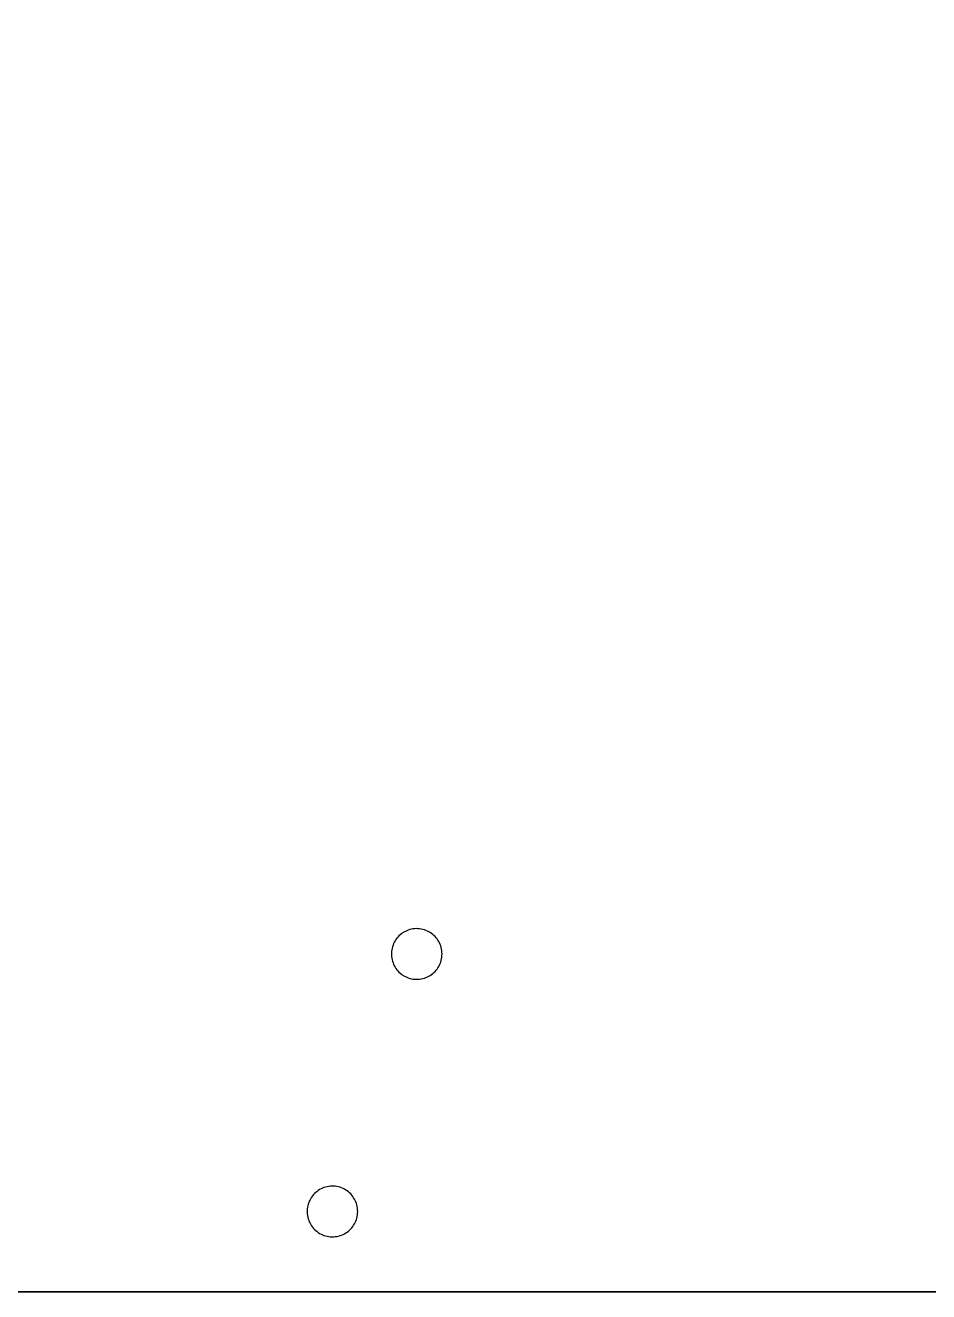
# Model space of a CAD drawing. Header units: metres. Extents: x 0 to 978, y 0 to 1152.
# Drawn here: x 292.9 to 354.5, y 0 to 86.4 of the extents above; entities that cross this region are included whole.
import ezdxf

# ---------------------------------------------------------------- set-up
doc = ezdxf.new("R2010")
doc.units = ezdxf.units.M

msp = doc.modelspace()

# ---------------------------------------------------------------- linework, layer by layer
for points in [[(291.84, 0), (307.2, 0), (322.56, 0), (337.92, 0), (353.28, 0), (368.64, 0), (384, 0), (399.36, 0), (414.72, 0), (414.72, 15.36), (414.72, 30.72), (414.72, 46.08), (414.72, 61.44), (414.72, 76.8), (414.72, 92.16), (414.72, 107.52), (414.72, 122.88), (414.72, 138.24), (414.72, 153.6), (414.72, 168.96), (414.72, 184.32)], [(291.84, 0), (307.2, 0), (322.56, 0), (337.92, 0), (353.28, 0), (368.64, 0), (384, 0), (399.36, 0), (414.72, 0), (414.72, 15.36), (414.72, 30.72), (414.72, 46.08), (414.72, 61.44), (414.72, 76.8), (414.72, 92.16), (414.72, 107.52), (414.72, 122.88), (414.72, 138.24), (414.72, 153.6), (414.72, 168.96), (414.72, 184.32)], [(291.84, 0), (307.2, 0), (322.56, 0), (337.92, 0), (353.28, 0), (368.64, 0), (384, 0), (399.36, 0), (414.72, 0), (414.72, 15.36), (414.72, 30.72), (414.72, 46.08), (414.72, 61.44), (414.72, 76.8), (414.72, 92.16), (414.72, 107.52), (414.72, 122.88), (414.72, 138.24), (414.72, 153.6), (414.72, 168.96), (414.72, 184.32)], [(291.84, 0), (307.2, 0), (322.56, 0), (337.92, 0), (353.28, 0), (368.64, 0), (384, 0), (399.36, 0), (414.72, 0), (414.72, 15.36), (414.72, 30.72), (414.72, 46.08), (414.72, 61.44), (414.72, 76.8), (414.72, 92.16), (414.72, 107.52), (414.72, 122.88), (414.72, 138.24), (414.72, 153.6), (414.72, 168.96), (414.72, 184.32)], [(291.84, 0), (307.2, 0), (322.56, 0), (337.92, 0), (353.28, 0), (368.64, 0), (384, 0), (399.36, 0), (414.72, 0), (414.72, 15.36), (414.72, 30.72), (414.72, 46.08), (414.72, 61.44), (414.72, 76.8), (414.72, 92.16), (414.72, 107.52), (414.72, 122.88), (414.72, 138.24), (414.72, 153.6), (414.72, 168.96), (414.72, 184.32)], [(291.84, 0), (307.2, 0), (322.56, 0), (337.92, 0), (353.28, 0), (368.64, 0), (384, 0), (399.36, 0), (414.72, 0), (414.72, 15.36), (414.72, 30.72), (414.72, 46.08), (414.72, 61.44), (414.72, 76.8), (414.72, 92.16), (414.72, 107.52), (414.72, 122.88), (414.72, 138.24), (414.72, 153.6), (414.72, 168.96), (414.72, 184.32)], [(414.72, 176.64), (414.72, 161.28), (414.72, 145.92), (414.72, 130.56), (414.72, 115.2), (414.72, 99.84), (414.72, 84.48), (414.72, 69.12), (414.72, 53.76), (414.72, 38.4), (414.72, 23.04), (414.72, 7.68), (407.04, 0), (391.68, 0), (376.32, 0), (360.96, 0), (345.6, 0), (330.24, 0), (314.88, 0), (299.52, 0), (284.16, 0)], [(414.72, 176.64), (414.72, 161.28), (414.72, 145.92), (414.72, 130.56), (414.72, 115.2), (414.72, 99.84), (414.72, 84.48), (414.72, 69.12), (414.72, 53.76), (414.72, 38.4), (414.72, 23.04), (414.72, 7.68), (407.04, 0), (391.68, 0), (376.32, 0), (360.96, 0), (345.6, 0), (330.24, 0), (314.88, 0), (299.52, 0), (284.16, 0)], [(414.72, 176.64), (414.72, 161.28), (414.72, 145.92), (414.72, 130.56), (414.72, 115.2), (414.72, 99.84), (414.72, 84.48), (414.72, 69.12), (414.72, 53.76), (414.72, 38.4), (414.72, 23.04), (414.72, 7.68), (407.04, 0), (391.68, 0), (376.32, 0), (360.96, 0), (345.6, 0), (330.24, 0), (314.88, 0), (299.52, 0), (284.16, 0)], [(414.72, 176.64), (414.72, 161.28), (414.72, 145.92), (414.72, 130.56), (414.72, 115.2), (414.72, 99.84), (414.72, 84.48), (414.72, 69.12), (414.72, 53.76), (414.72, 38.4), (414.72, 23.04), (414.72, 7.68), (407.04, 0), (391.68, 0), (376.32, 0), (360.96, 0), (345.6, 0), (330.24, 0), (314.88, 0), (299.52, 0), (284.16, 0)], [(284.16, 0), (299.52, 0), (314.88, 0), (330.24, 0), (345.6, 0), (360.96, 0), (376.32, 0), (391.68, 0), (407.04, 0), (414.72, 7.68), (414.72, 23.04), (414.72, 38.4), (414.72, 53.76), (414.72, 69.12), (414.72, 84.48), (414.72, 99.84), (414.72, 115.2), (414.72, 130.56), (414.72, 145.92), (414.72, 161.28), (414.72, 176.64)], [(284.16, 0), (299.52, 0), (314.88, 0), (330.24, 0), (345.6, 0), (360.96, 0), (376.32, 0), (391.68, 0), (407.04, 0), (414.72, 7.68), (414.72, 23.04), (414.72, 38.4), (414.72, 53.76), (414.72, 69.12), (414.72, 84.48), (414.72, 99.84), (414.72, 115.2), (414.72, 130.56), (414.72, 145.92), (414.72, 161.28), (414.72, 176.64)], [(414.72, 176.64), (414.72, 161.28), (414.72, 145.92), (414.72, 130.56), (414.72, 115.2), (414.72, 99.84), (414.72, 84.48), (414.72, 69.12), (414.72, 53.76), (414.72, 38.4), (414.72, 23.04), (414.72, 7.68), (407.04, 0), (391.68, 0), (376.32, 0), (360.96, 0), (345.6, 0), (330.24, 0), (314.88, 0), (299.52, 0), (284.16, 0)], [(414.72, 176.64), (414.72, 161.28), (414.72, 145.92), (414.72, 130.56), (414.72, 115.2), (414.72, 99.84), (414.72, 84.48), (414.72, 69.12), (414.72, 53.76), (414.72, 38.4), (414.72, 23.04), (414.72, 7.68), (407.04, 0), (391.68, 0), (376.32, 0), (360.96, 0), (345.6, 0), (330.24, 0), (314.88, 0), (299.52, 0), (284.16, 0)], [(414.72, 176.64), (414.72, 161.28), (414.72, 145.92), (414.72, 130.56), (414.72, 115.2), (414.72, 99.84), (414.72, 84.48), (414.72, 69.12), (414.72, 53.76), (414.72, 38.4), (414.72, 23.04), (414.72, 7.68), (407.04, 0), (391.68, 0), (376.32, 0), (360.96, 0), (345.6, 0), (330.24, 0), (314.88, 0), (299.52, 0), (284.16, 0)], [(414.72, 176.64), (414.72, 161.28), (414.72, 145.92), (414.72, 130.56), (414.72, 115.2), (414.72, 99.84), (414.72, 84.48), (414.72, 69.12), (414.72, 53.76), (414.72, 38.4), (414.72, 23.04), (414.72, 7.68), (407.04, 0), (391.68, 0), (376.32, 0), (360.96, 0), (345.6, 0), (330.24, 0), (314.88, 0), (299.52, 0), (284.16, 0)], [(414.72, 176.64), (414.72, 161.28), (414.72, 145.92), (414.72, 130.56), (414.72, 115.2), (414.72, 99.84), (414.72, 84.48), (414.72, 69.12), (414.72, 53.76), (414.72, 38.4), (414.72, 23.04), (414.72, 7.68), (407.04, 0), (391.68, 0), (376.32, 0), (360.96, 0), (345.6, 0), (330.24, 0), (314.88, 0), (299.52, 0), (284.16, 0)], [(414.72, 176.64), (414.72, 161.28), (414.72, 145.92), (414.72, 130.56), (414.72, 115.2), (414.72, 99.84), (414.72, 84.48), (414.72, 69.12), (414.72, 53.76), (414.72, 38.4), (414.72, 23.04), (414.72, 7.68), (407.04, 0), (391.68, 0), (376.32, 0), (360.96, 0), (345.6, 0), (330.24, 0), (314.88, 0), (299.52, 0), (284.16, 0)], [(414.72, 176.64), (414.72, 161.28), (414.72, 145.92), (414.72, 130.56), (414.72, 115.2), (414.72, 99.84), (414.72, 84.48), (414.72, 69.12), (414.72, 53.76), (414.72, 38.4), (414.72, 23.04), (414.72, 7.68), (407.04, 0), (391.68, 0), (376.32, 0), (360.96, 0), (345.6, 0), (330.24, 0), (314.88, 0), (299.52, 0), (284.16, 0)], [(414.72, 176.64), (414.72, 161.28), (414.72, 145.92), (414.72, 130.56), (414.72, 115.2), (414.72, 99.84), (414.72, 84.48), (414.72, 69.12), (414.72, 53.76), (414.72, 38.4), (414.72, 23.04), (414.72, 7.68), (407.04, 0), (391.68, 0), (376.32, 0), (360.96, 0), (345.6, 0), (330.24, 0), (314.88, 0), (299.52, 0), (284.16, 0)], [(414.72, 176.64), (414.72, 161.28), (414.72, 145.92), (414.72, 130.56), (414.72, 115.2), (414.72, 99.84), (414.72, 84.48), (414.72, 69.12), (414.72, 53.76), (414.72, 38.4), (414.72, 23.04), (414.72, 7.68), (407.04, 0), (391.68, 0), (376.32, 0), (360.96, 0), (345.6, 0), (330.24, 0), (314.88, 0), (299.52, 0), (284.16, 0)], [(414.72, 176.64), (414.72, 161.28), (414.72, 145.92), (414.72, 130.56), (414.72, 115.2), (414.72, 99.84), (414.72, 84.48), (414.72, 69.12), (414.72, 53.76), (414.72, 38.4), (414.72, 23.04), (414.72, 7.68), (407.04, 0), (391.68, 0), (376.32, 0), (360.96, 0), (345.6, 0), (330.24, 0), (314.88, 0), (299.52, 0), (284.16, 0)], [(414.72, 176.64), (414.72, 161.28), (414.72, 145.92), (414.72, 130.56), (414.72, 115.2), (414.72, 99.84), (414.72, 84.48), (414.72, 69.12), (414.72, 53.76), (414.72, 38.4), (414.72, 23.04), (414.72, 7.68), (407.04, 0), (391.68, 0), (376.32, 0), (360.96, 0), (345.6, 0), (330.24, 0), (314.88, 0), (299.52, 0), (284.16, 0)], [(414.72, 176.64), (414.72, 161.28), (414.72, 145.92), (414.72, 130.56), (414.72, 115.2), (414.72, 99.84), (414.72, 84.48), (414.72, 69.12), (414.72, 53.76), (414.72, 38.4), (414.72, 23.04), (414.72, 7.68), (407.04, 0), (391.68, 0), (376.32, 0), (360.96, 0), (345.6, 0), (330.24, 0), (314.88, 0), (299.52, 0), (284.16, 0)], [(321.322, 23.04), (321.318, 23.155), (321.307, 23.268), (321.289, 23.378), (321.264, 23.486), (321.232, 23.591), (321.194, 23.694), (321.15, 23.793), (321.1, 23.889), (321.044, 23.981), (320.982, 24.069), (320.916, 24.153), (320.844, 24.233), (320.768, 24.308), (320.687, 24.379), (320.602, 24.444), (320.513, 24.504), (320.42, 24.559), (320.324, 24.607), (320.224, 24.65), (320.121, 24.687), (320.015, 24.717), (319.906, 24.74), (319.795, 24.757), (319.682, 24.766), (319.567, 24.768), (319.453, 24.762), (319.341, 24.749), (319.231, 24.729), (319.124, 24.703), (319.02, 24.669), (318.918, 24.63), (318.82, 24.584), (318.725, 24.532), (318.634, 24.475), (318.547, 24.412), (318.464, 24.344), (318.385, 24.271), (318.312, 24.194), (318.242, 24.112), (318.179, 24.026), (318.12, 23.935), (318.067, 23.841), (318.02, 23.744), (317.978, 23.643), (317.944, 23.539), (317.915, 23.432), (317.894, 23.323), (317.879, 23.211), (317.871, 23.098), (317.871, 22.982), (317.879, 22.869), (317.894, 22.757), (317.915, 22.648), (317.944, 22.541), (317.978, 22.437), (318.02, 22.336), (318.067, 22.239), (318.12, 22.145), (318.179, 22.054), (318.242, 21.968), (318.312, 21.886), (318.385, 21.809), (318.464, 21.736), (318.547, 21.668), (318.634, 21.605), (318.725, 21.548), (318.82, 21.496), (318.918, 21.45), (319.02, 21.411), (319.124, 21.377), (319.231, 21.351), (319.341, 21.331), (319.453, 21.318), (319.567, 21.312), (319.682, 21.314), (319.795, 21.323), (319.906, 21.34), (320.015, 21.363), (320.121, 21.393), (320.224, 21.43), (320.324, 21.473), (320.42, 21.521), (320.513, 21.576), (320.602, 21.636), (320.687, 21.701), (320.768, 21.772), (320.844, 21.847), (320.916, 21.927), (320.982, 22.011), (321.044, 22.099), (321.1, 22.191), (321.15, 22.287), (321.194, 22.386), (321.232, 22.489), (321.264, 22.594), (321.289, 22.702), (321.307, 22.812), (321.318, 22.925), (321.322, 23.04)], [(315.57, 5.472), (315.566, 5.587), (315.555, 5.7), (315.537, 5.81), (315.512, 5.918), (315.48, 6.023), (315.442, 6.126), (315.398, 6.225), (315.348, 6.321), (315.292, 6.413), (315.23, 6.501), (315.164, 6.585), (315.092, 6.665), (315.016, 6.74), (314.935, 6.811), (314.85, 6.876), (314.761, 6.936), (314.668, 6.991), (314.572, 7.039), (314.472, 7.082), (314.369, 7.119), (314.263, 7.149), (314.154, 7.172), (314.043, 7.189), (313.93, 7.198), (313.815, 7.2), (313.701, 7.194), (313.589, 7.181), (313.479, 7.161), (313.372, 7.135), (313.268, 7.101), (313.166, 7.062), (313.068, 7.016), (312.973, 6.964), (312.882, 6.907), (312.795, 6.844), (312.712, 6.776), (312.633, 6.703), (312.559, 6.626), (312.49, 6.544), (312.426, 6.458), (312.368, 6.367), (312.315, 6.273), (312.268, 6.176), (312.226, 6.075), (312.192, 5.971), (312.163, 5.864), (312.142, 5.755), (312.127, 5.643), (312.119, 5.53), (312.119, 5.414), (312.127, 5.301), (312.142, 5.189), (312.163, 5.08), (312.192, 4.973), (312.226, 4.869), (312.268, 4.768), (312.315, 4.671), (312.368, 4.577), (312.426, 4.486), (312.49, 4.4), (312.559, 4.318), (312.633, 4.241), (312.712, 4.168), (312.795, 4.1), (312.882, 4.037), (312.973, 3.98), (313.068, 3.928), (313.166, 3.882), (313.268, 3.843), (313.372, 3.809), (313.479, 3.783), (313.589, 3.763), (313.701, 3.75), (313.815, 3.744), (313.93, 3.746), (314.043, 3.755), (314.154, 3.772), (314.263, 3.795), (314.369, 3.825), (314.472, 3.862), (314.572, 3.905), (314.668, 3.953), (314.761, 4.008), (314.85, 4.068), (314.935, 4.133), (315.016, 4.204), (315.092, 4.279), (315.164, 4.359), (315.23, 4.443), (315.292, 4.531), (315.348, 4.623), (315.398, 4.719), (315.442, 4.818), (315.48, 4.921), (315.512, 5.026), (315.537, 5.134), (315.555, 5.244), (315.566, 5.357), (315.57, 5.472)], [(315.57, 5.472), (315.566, 5.587), (315.555, 5.7), (315.537, 5.81), (315.512, 5.918), (315.48, 6.023), (315.442, 6.126), (315.398, 6.225), (315.348, 6.321), (315.292, 6.413), (315.23, 6.501), (315.164, 6.585), (315.092, 6.665), (315.016, 6.74), (314.935, 6.811), (314.85, 6.876), (314.761, 6.936), (314.668, 6.991), (314.572, 7.039), (314.472, 7.082), (314.369, 7.119), (314.263, 7.149), (314.154, 7.172), (314.043, 7.189), (313.93, 7.198), (313.815, 7.2), (313.701, 7.194), (313.589, 7.181), (313.479, 7.161), (313.372, 7.135), (313.268, 7.101), (313.166, 7.062), (313.068, 7.016), (312.973, 6.964), (312.882, 6.907), (312.795, 6.844), (312.712, 6.776), (312.633, 6.703), (312.559, 6.626), (312.49, 6.544), (312.426, 6.458), (312.368, 6.367), (312.315, 6.273), (312.268, 6.176), (312.226, 6.075), (312.192, 5.971), (312.163, 5.864), (312.142, 5.755), (312.127, 5.643), (312.119, 5.53), (312.119, 5.414), (312.127, 5.301), (312.142, 5.189), (312.163, 5.08), (312.192, 4.973), (312.226, 4.869), (312.268, 4.768), (312.315, 4.671), (312.368, 4.577), (312.426, 4.486), (312.49, 4.4), (312.559, 4.318), (312.633, 4.241), (312.712, 4.168), (312.795, 4.1), (312.882, 4.037), (312.973, 3.98), (313.068, 3.928), (313.166, 3.882), (313.268, 3.843), (313.372, 3.809), (313.479, 3.783), (313.589, 3.763), (313.701, 3.75), (313.815, 3.744), (313.93, 3.746), (314.043, 3.755), (314.154, 3.772), (314.263, 3.795), (314.369, 3.825), (314.472, 3.862), (314.572, 3.905), (314.668, 3.953), (314.761, 4.008), (314.85, 4.068), (314.935, 4.133), (315.016, 4.204), (315.092, 4.279), (315.164, 4.359), (315.23, 4.443), (315.292, 4.531), (315.348, 4.623), (315.398, 4.719), (315.442, 4.818), (315.48, 4.921), (315.512, 5.026), (315.537, 5.134), (315.555, 5.244), (315.566, 5.357), (315.57, 5.472)], [(315.57, 5.472), (315.566, 5.587), (315.555, 5.7), (315.537, 5.81), (315.512, 5.918), (315.48, 6.023), (315.442, 6.126), (315.398, 6.225), (315.348, 6.321), (315.292, 6.413), (315.23, 6.501), (315.164, 6.585), (315.092, 6.665), (315.016, 6.74), (314.935, 6.811), (314.85, 6.876), (314.761, 6.936), (314.668, 6.991), (314.572, 7.039), (314.472, 7.082), (314.369, 7.119), (314.263, 7.149), (314.154, 7.172), (314.043, 7.189), (313.93, 7.198), (313.815, 7.2), (313.701, 7.194), (313.589, 7.181), (313.479, 7.161), (313.372, 7.135), (313.268, 7.101), (313.166, 7.062), (313.068, 7.016), (312.973, 6.964), (312.882, 6.907), (312.795, 6.844), (312.712, 6.776), (312.633, 6.703), (312.559, 6.626), (312.49, 6.544), (312.426, 6.458), (312.368, 6.367), (312.315, 6.273), (312.268, 6.176), (312.226, 6.075), (312.192, 5.971), (312.163, 5.864), (312.142, 5.755), (312.127, 5.643), (312.119, 5.53), (312.119, 5.414), (312.127, 5.301), (312.142, 5.189), (312.163, 5.08), (312.192, 4.973), (312.226, 4.869), (312.268, 4.768), (312.315, 4.671), (312.368, 4.577), (312.426, 4.486), (312.49, 4.4), (312.559, 4.318), (312.633, 4.241), (312.712, 4.168), (312.795, 4.1), (312.882, 4.037), (312.973, 3.98), (313.068, 3.928), (313.166, 3.882), (313.268, 3.843), (313.372, 3.809), (313.479, 3.783), (313.589, 3.763), (313.701, 3.75), (313.815, 3.744), (313.93, 3.746), (314.043, 3.755), (314.154, 3.772), (314.263, 3.795), (314.369, 3.825), (314.472, 3.862), (314.572, 3.905), (314.668, 3.953), (314.761, 4.008), (314.85, 4.068), (314.935, 4.133), (315.016, 4.204), (315.092, 4.279), (315.164, 4.359), (315.23, 4.443), (315.292, 4.531), (315.348, 4.623), (315.398, 4.719), (315.442, 4.818), (315.48, 4.921), (315.512, 5.026), (315.537, 5.134), (315.555, 5.244), (315.566, 5.357), (315.57, 5.472)], [(0, 0), (26.749, 0), (53.498, 0), (80.247, 0), (106.996, 0), (133.745, 0), (160.495, 0), (187.244, 0), (213.993, 0), (240.742, 0), (267.491, 0), (294.24, 0), (320.989, 0), (347.738, 0), (374.487, 0), (401.236, 0), (427.985, 0), (454.735, 0), (481.484, 0), (508.233, 0)], [(510.371, 0), (483.622, 0), (456.873, 0), (430.124, 0), (403.375, 0), (376.625, 0), (349.876, 0), (323.127, 0), (296.378, 0), (269.629, 0)], [(510.371, 0), (483.622, 0), (456.873, 0), (430.124, 0), (403.375, 0), (376.625, 0), (349.876, 0), (323.127, 0), (296.378, 0), (269.629, 0)], [(280.865, 0), (307.615, 0), (334.364, 0), (361.113, 0), (387.862, 0), (414.611, 0), (441.36, 0), (468.109, 0), (494.858, 0)], [(284.858, 0), (293.236, 0), (301.615, 0), (309.993, 0), (318.371, 0), (326.749, 0), (335.127, 0), (343.505, 0), (351.884, 0), (360.262, 0)], [(360.262, 0), (351.884, 0), (343.505, 0), (335.127, 0), (326.749, 0), (318.371, 0), (309.993, 0), (301.615, 0), (293.236, 0), (284.858, 0)], [(504.065, 0), (484.298, 0), (464.531, 0), (444.764, 0), (424.996, 0), (405.229, 0), (385.462, 0), (365.695, 0), (345.927, 0), (326.16, 0), (306.393, 0), (286.625, 0)], [(286.625, 0), (306.393, 0), (326.16, 0), (345.927, 0), (365.695, 0), (385.462, 0), (405.229, 0), (424.996, 0), (444.764, 0), (464.531, 0), (484.298, 0), (504.065, 0)], [(414.72, 0), (406.342, 0), (397.964, 0), (389.585, 0), (381.207, 0), (372.829, 0), (364.451, 0), (356.073, 0), (347.695, 0), (339.316, 0), (330.938, 0), (322.56, 0), (314.182, 0), (305.804, 0), (297.425, 0), (289.047, 0)], [(289.047, 0), (297.425, 0), (305.804, 0), (314.182, 0), (322.56, 0), (330.938, 0), (339.316, 0), (347.695, 0), (356.073, 0), (364.451, 0), (372.829, 0), (381.207, 0), (389.585, 0), (397.964, 0), (406.342, 0), (414.72, 0)], [(414.72, 0), (406.342, 0), (397.964, 0), (389.585, 0), (381.207, 0), (372.829, 0), (364.451, 0), (356.073, 0), (347.695, 0), (339.316, 0), (330.938, 0), (322.56, 0), (314.182, 0), (305.804, 0), (297.425, 0), (289.047, 0)], [(289.047, 0), (297.425, 0), (305.804, 0), (314.182, 0), (322.56, 0), (330.938, 0), (339.316, 0), (347.695, 0), (356.073, 0), (364.451, 0), (372.829, 0), (381.207, 0), (389.585, 0), (397.964, 0), (406.342, 0), (414.72, 0)], [(414.72, 0), (406.342, 0), (397.964, 0), (389.585, 0), (381.207, 0), (372.829, 0), (364.451, 0), (356.073, 0), (347.695, 0), (339.316, 0), (330.938, 0), (322.56, 0), (314.182, 0), (305.804, 0), (297.425, 0), (289.047, 0)], [(289.047, 0), (297.425, 0), (305.804, 0), (314.182, 0), (322.56, 0), (330.938, 0), (339.316, 0), (347.695, 0), (356.073, 0), (364.451, 0), (372.829, 0), (381.207, 0), (389.585, 0), (397.964, 0), (406.342, 0), (414.72, 0)], [(414.72, 0), (406.342, 0), (397.964, 0), (389.585, 0), (381.207, 0), (372.829, 0), (364.451, 0), (356.073, 0), (347.695, 0), (339.316, 0), (330.938, 0), (322.56, 0), (314.182, 0), (305.804, 0), (297.425, 0), (289.047, 0)], [(289.047, 0), (297.425, 0), (305.804, 0), (314.182, 0), (322.56, 0), (330.938, 0), (339.316, 0), (347.695, 0), (356.073, 0), (364.451, 0), (372.829, 0), (381.207, 0), (389.585, 0), (397.964, 0), (406.342, 0), (414.72, 0)], [(414.72, 0), (406.342, 0), (397.964, 0), (389.585, 0), (381.207, 0), (372.829, 0), (364.451, 0), (356.073, 0), (347.695, 0), (339.316, 0), (330.938, 0), (322.56, 0), (314.182, 0), (305.804, 0), (297.425, 0), (289.047, 0)], [(289.047, 0), (297.425, 0), (305.804, 0), (314.182, 0), (322.56, 0), (330.938, 0), (339.316, 0), (347.695, 0), (356.073, 0), (364.451, 0), (372.829, 0), (381.207, 0), (389.585, 0), (397.964, 0), (406.342, 0), (414.72, 0)]]:
    msp.add_lwpolyline(points)

doc.saveas('drawing.dxf')
